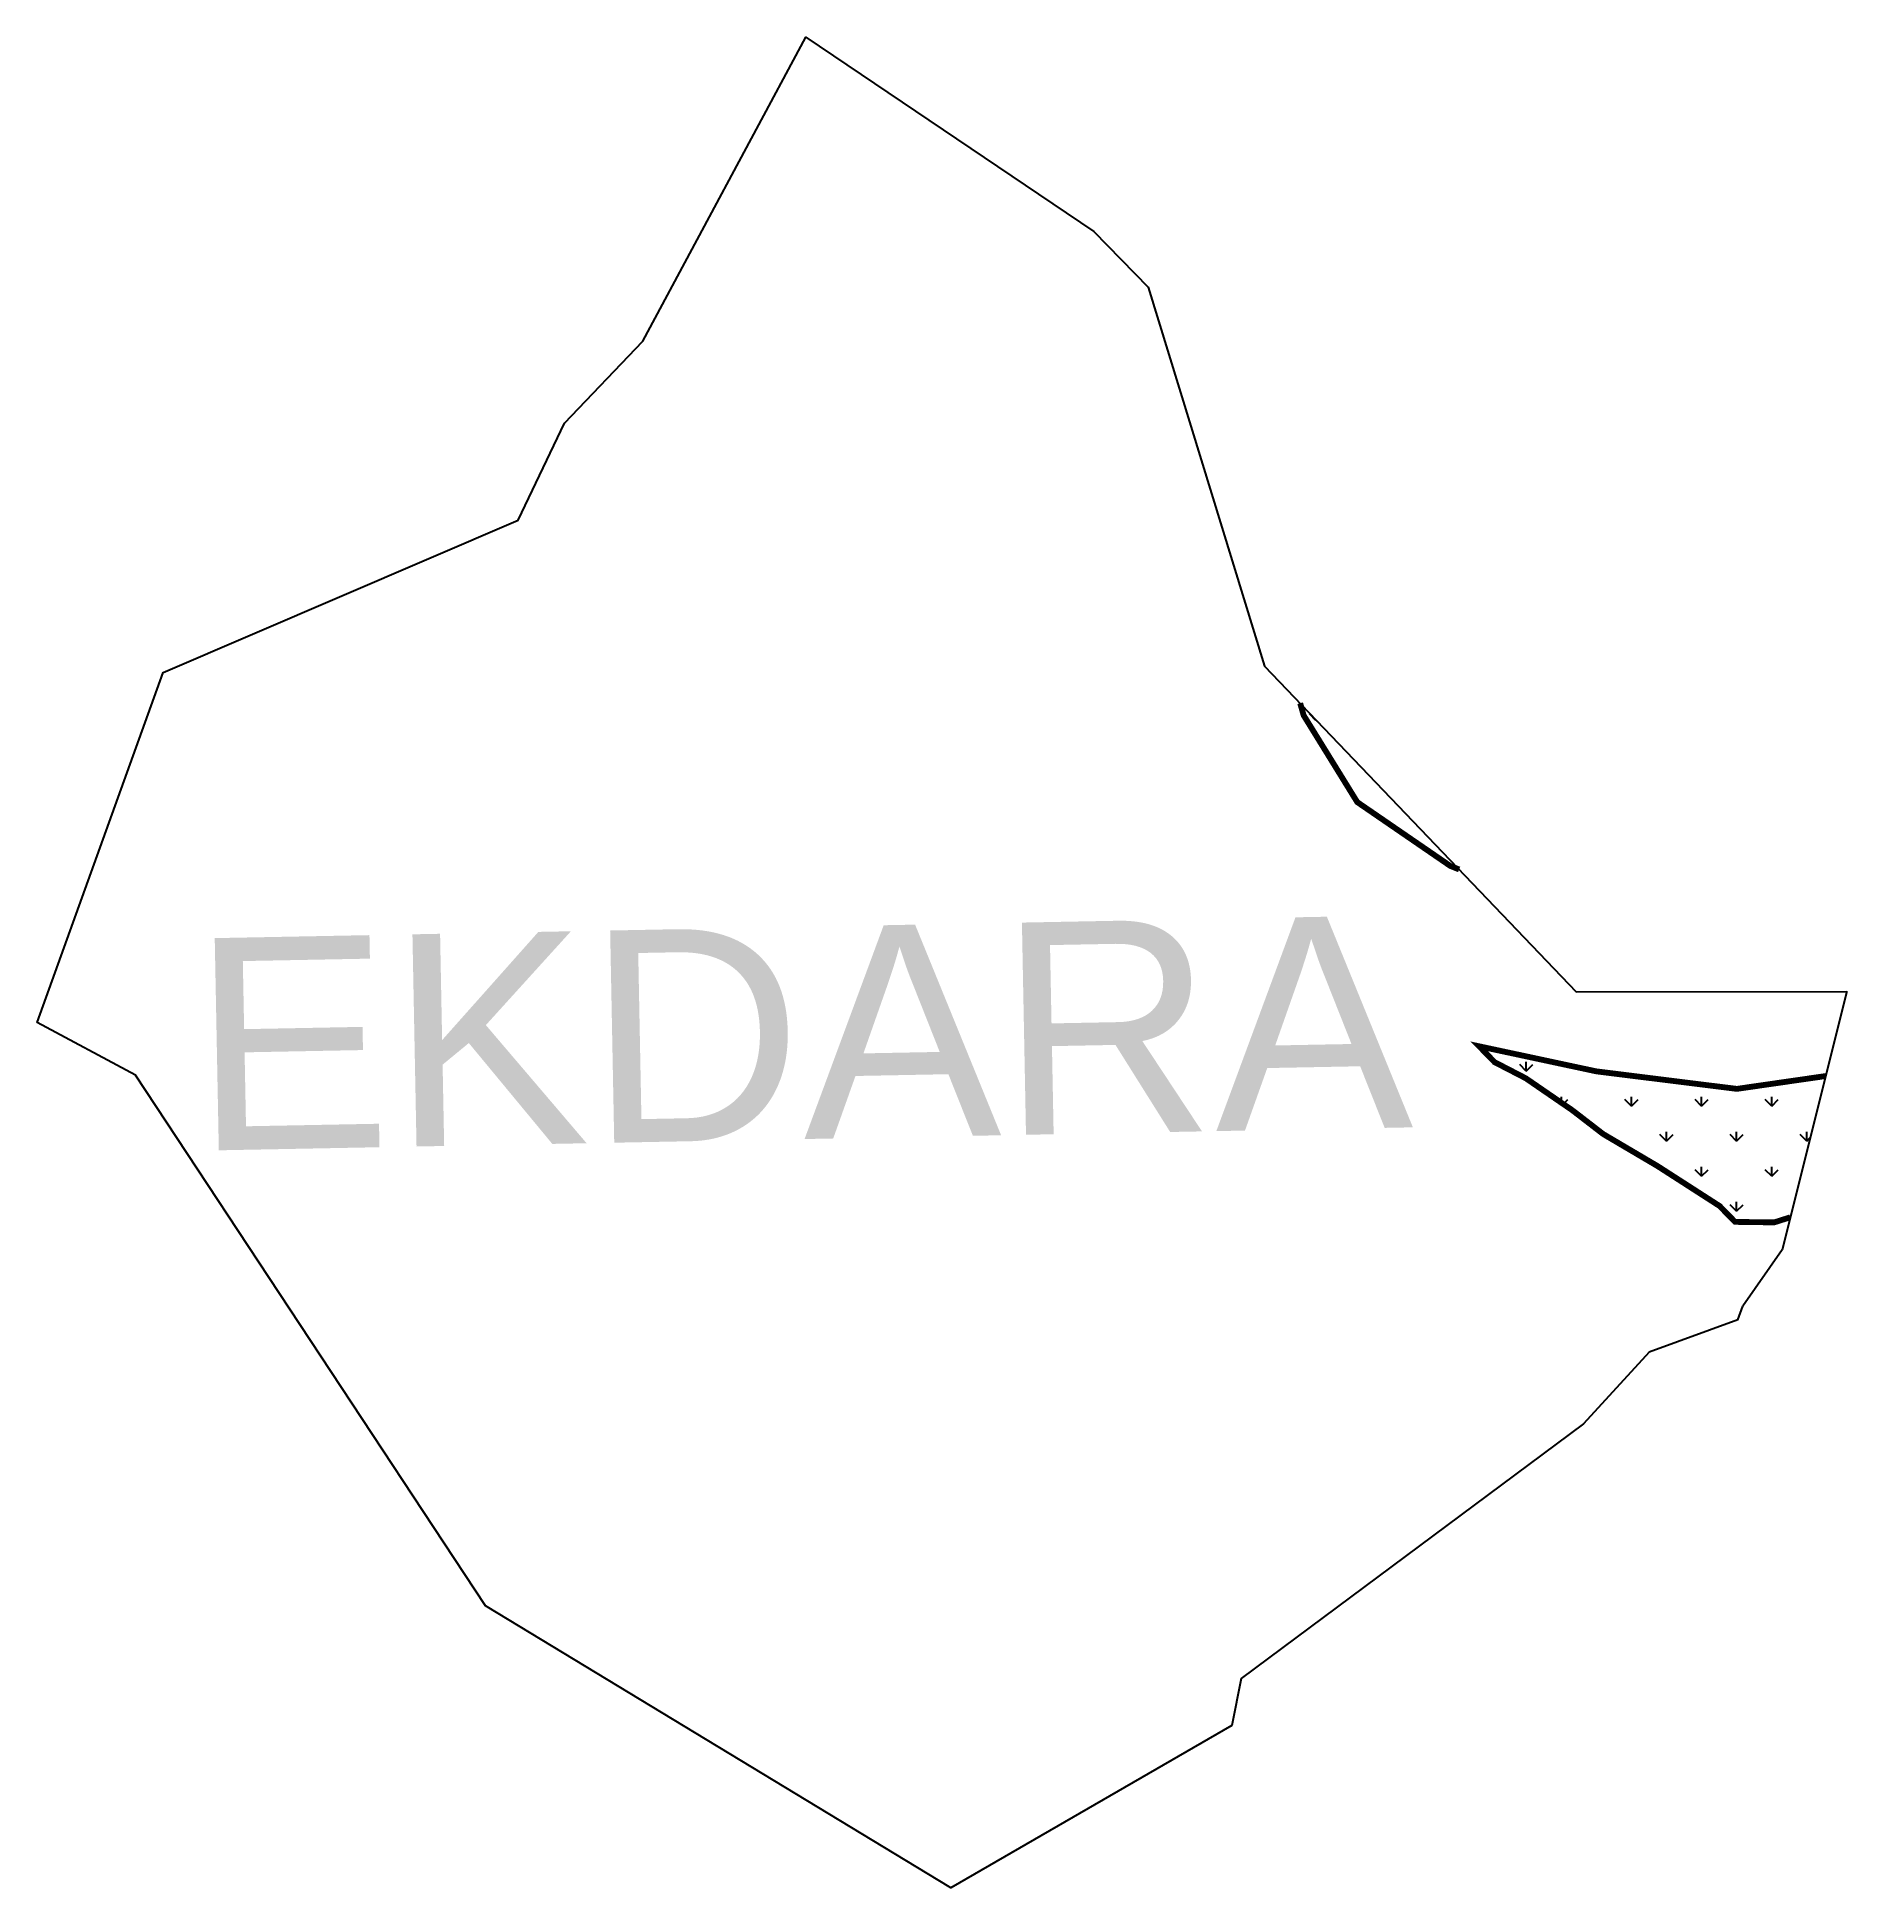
# Model space of a CAD drawing. Header units: metres. Extents: x 283965 to 284892, y 2025904 to 2026853.
import ezdxf

# ---------------------------------------------------------------- set-up
doc = ezdxf.new("R2010")
doc.units = ezdxf.units.M
for name, color, linetype in [('MANGROOVES', 112, 'Continuous'), ('village', 3, 'Continuous'), ('VILLAGE NAME', 250, 'Continuous')]:
    doc.layers.add(name, color=color, linetype=linetype)
doc.styles.get("Standard").update_dxf_attribs({"font": 'simplex.shx'})

msp = doc.modelspace()

# ---------------------------------------------------------------- hatches: boundary and pattern name
at = {"layer": 'MANGROOVES'}
h = msp.add_hatch(dxfattribs=at)
h.set_pattern_fill('GRASS', color=256)
h.paths.add_polyline_path([(284612.15, 2026511.49), (284613.92, 2026505.27), (284641.39, 2026460.8), (284689.06, 2026428.09), (284693.61, 2026426.27)])
h = msp.add_hatch(dxfattribs=at)
h.set_pattern_fill('GRASS', color=256)
h.paths.add_polyline_path([(284881.44, 2026320.43), (284835.87, 2026313.85), (284763.83, 2026322.84), (284703.86, 2026335.67), (284711.77, 2026327.54), (284727.7, 2026319.31), (284739.61, 2026311.13), (284751.53, 2026302.95), (284767.4, 2026290.71), (284795.25, 2026274.3), (284827.05, 2026253.83), (284831, 2026249.76), (284834.96, 2026245.7), (284855, 2026245.43), (284863.26, 2026248.06)])

# ---------------------------------------------------------------- linework, layer by layer
at = {"color": 3, "flags": 128}
msp.add_lwpolyline([(284836.39, 2026195.52), (284838.92, 2026202.43)], dxfattribs=at)
at = {"layer": 'MANGROOVES', "const_width": 2.98}
for points in [[(284612.15, 2026511.49), (284613.92, 2026505.27), (284641.39, 2026460.8), (284689.06, 2026428.09), (284693.61, 2026426.27)], [(284881.44, 2026320.43), (284835.87, 2026313.85), (284763.83, 2026322.84), (284703.86, 2026335.67), (284711.77, 2026327.54), (284727.7, 2026319.31), (284739.61, 2026311.13), (284751.53, 2026302.95), (284767.4, 2026290.71), (284795.25, 2026274.3), (284827.05, 2026253.83), (284831, 2026249.76), (284834.96, 2026245.7), (284855, 2026245.43), (284863.26, 2026248.06)]]:
    msp.add_lwpolyline(points, dxfattribs=at)
at = {"layer": 'village', "color": 3}
for points in [[(284836.39, 2026195.52, 0), (284791.02, 2026178.9, 0), (284757.33, 2026142.14, 0), (284581.89, 2026011.8, 0), (284577.08, 2025987.66, 0), (284433.24, 2025904.39, 0), (284194.75, 2026048.88, 0), (284015.4, 2026320.92, 0), (283964.96, 2026347.81, 0), (284029.62, 2026527.14, 0), (284211.48, 2026605.24, 0), (284235.26, 2026654.97, 0), (284275.29, 2026696.96, 0), (284358.83, 2026852.83, 0), (284506.43, 2026753.17, 0), (284534.35, 2026724.67, 0), (284593.95, 2026530.52, 0), (284753.53, 2026363.58, 0), (284892.31, 2026363.68, 0)], [(284892.31, 2026363.68, 0), (284859.06, 2026231.34, 0), (284838.92, 2026202.43, 0)]]:
    msp.add_polyline3d(points, dxfattribs=at)

# ---------------------------------------------------------------- texts
at = {"layer": 'VILLAGE NAME', "insert": (284043.55, 2026390.86), "char_height": 108.7483, "attachment_point": 1, "rotation": 1.10283}
msp.add_mtext_dynamic_manual_height_columns('{\\fArial|b0|i0|c0|p34;EKDARA}', width=726.9295, gutter_width=543.74, heights=[0], dxfattribs=at)

doc.saveas('drawing.dxf')
